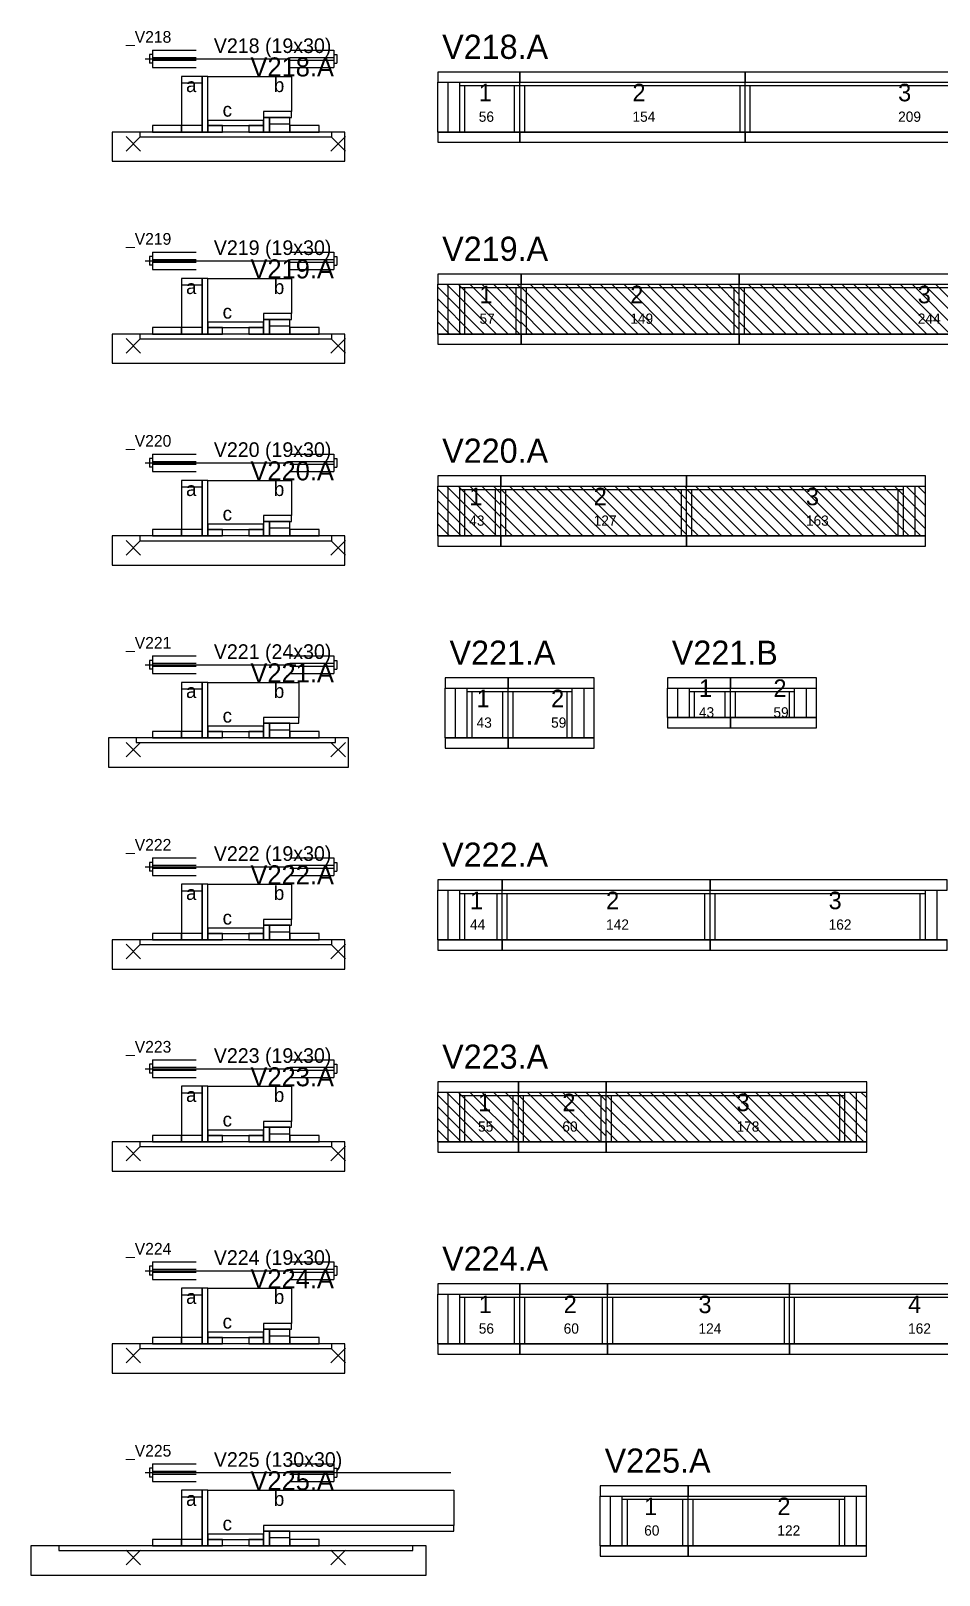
# Model space of a CAD drawing. Header units: metres. Extents: x -10 to 74425, y -2037 to 26.
# Drawn here: x 28127 to 28748, y -2008 to -953 of the extents above; entities that cross this region are included whole.
import ezdxf

# ---------------------------------------------------------------- set-up
doc = ezdxf.new("R2010")
doc.units = ezdxf.units.M
doc.layers.add('LABELS', color=3, linetype='Continuous')
doc.layers.add('VIGAS', color=7, linetype='Continuous')

msp = doc.modelspace()

# ---------------------------------------------------------------- linework, layer by layer
at = {"layer": 'VIGAS'}
for p, q in [((28208.4, -969), (28208.4, -975)), ((28210.4, -969), (28208.4, -969)), ((28210.4, -966), (28240.4, -966)), ((28210.4, -966), (28210.4, -978)), ((28304.4, -966), (28334.4, -966)), ((28334.4, -966), (28334.4, -978)), ((28334.4, -969), (28336.4, -969)), ((28336.4, -969), (28336.4, -975)), ((28205.4, -972), (28303.4, -972)), ((28210.4, -975), (28208.4, -975)), ((28210.4, -971), (28240.4, -971)), ((28210.4, -973), (28240.4, -973)), ((28210.4, -978), (28240.4, -978)), ((28304.4, -971), (28334.4, -971)), ((28304.4, -973), (28334.4, -973)), ((28304.4, -978), (28334.4, -978)), ((28334.4, -975), (28336.4, -975)), ((28405.4, -988), (28461.4, -988)), ((28405.4, -1022), (28405.4, -988)), ((28412.4, -1022), (28412.4, -988)), ((28420.4, -1022), (28420.4, -988)), ((28420.4, -990.2), (28461.4, -990.2)), ((28423.9, -1022), (28423.9, -990.2)), ((28457.9, -1022), (28457.9, -990.2)), ((28461.4, -1022), (28461.4, -988)), ((28461.4, -1022), (28461.4, -988)), ((28461.4, -988), (28615.4, -988)), ((28461.4, -1022), (28461.4, -988)), ((28461.4, -1022), (28461.4, -988)), ((28461.4, -1022), (28461.4, -988)), ((28461.4, -990.2), (28615.4, -990.2)), ((28464.9, -1022), (28464.9, -990.2)), ((28611.9, -1022), (28611.9, -990.2)), ((28615.4, -1022), (28615.4, -988)), ((28615.4, -1022), (28615.4, -988)), ((28615.4, -988), (28824.4, -988)), ((28615.4, -1022), (28615.4, -988)), ((28615.4, -1022), (28615.4, -988)), ((28615.4, -1022), (28615.4, -988)), ((28615.4, -990.2), (28824.4, -990.2)), ((28618.9, -1022), (28618.9, -990.2)), ((28405.4, -1022), (28461.4, -1022)), ((28420.4, -1022), (28423.9, -1022)), ((28457.9, -1022), (28461.4, -1022)), ((28461.4, -1022), (28615.4, -1022)), ((28461.4, -1022), (28464.9, -1022)), ((28611.9, -1022), (28615.4, -1022)), ((28615.4, -1022), (28824.4, -1022)), ((28615.4, -1022), (28618.9, -1022)), ((28192.4, -1035), (28202.4, -1025)), ((28192.4, -1025), (28202.4, -1035)), ((28332.4, -1035), (28342.4, -1025)), ((28332.4, -1025), (28342.4, -1035)), ((28208.4, -1107), (28208.4, -1113)), ((28210.4, -1107), (28208.4, -1107)), ((28210.4, -1104), (28240.4, -1104)), ((28210.4, -1104), (28210.4, -1116)), ((28304.4, -1104), (28334.4, -1104)), ((28334.4, -1104), (28334.4, -1116)), ((28334.4, -1107), (28336.4, -1107)), ((28336.4, -1107), (28336.4, -1113)), ((28205.4, -1110), (28303.4, -1110)), ((28210.4, -1113), (28208.4, -1113)), ((28210.4, -1109), (28240.4, -1109)), ((28210.4, -1111), (28240.4, -1111)), ((28210.4, -1116), (28240.4, -1116)), ((28304.4, -1109), (28334.4, -1109)), ((28304.4, -1111), (28334.4, -1111)), ((28304.4, -1116), (28334.4, -1116)), ((28334.4, -1113), (28336.4, -1113)), ((28405.4, -1126), (28462.4, -1126)), ((28405.4, -1160), (28405.4, -1126)), ((28437.4, -1160), (28405.4, -1128)), ((28445.4, -1160), (28411.4, -1126)), ((28412.4, -1160), (28412.4, -1126)), ((28453.4, -1160), (28419.4, -1126)), ((28420.4, -1160), (28420.4, -1126)), ((28420.4, -1128.2), (28462.4, -1128.2)), ((28423.9, -1160), (28423.9, -1128.2)), ((28461.4, -1160), (28427.4, -1126)), ((28462.4, -1153), (28435.4, -1126)), ((28462.4, -1145), (28443.4, -1126)), ((28462.4, -1137), (28451.4, -1126)), ((28458.9, -1160), (28458.9, -1128.2)), ((28462.4, -1129), (28459.4, -1126)), ((28462.4, -1160), (28462.4, -1126)), ((28462.4, -1160), (28462.4, -1126)), ((28462.4, -1126), (28611.4, -1126)), ((28462.4, -1160), (28462.4, -1126)), ((28462.4, -1160), (28462.4, -1126)), ((28462.4, -1160), (28462.4, -1126)), ((28494.4, -1160), (28462.4, -1128)), ((28462.4, -1128.2), (28611.4, -1128.2)), ((28465.9, -1160), (28465.9, -1128.2)), ((28502.4, -1160), (28468.4, -1126)), ((28510.4, -1160), (28476.4, -1126)), ((28518.4, -1160), (28484.4, -1126)), ((28526.4, -1160), (28492.4, -1126)), ((28534.4, -1160), (28500.4, -1126)), ((28542.4, -1160), (28508.4, -1126)), ((28550.4, -1160), (28516.4, -1126)), ((28558.4, -1160), (28524.4, -1126)), ((28566.4, -1160), (28532.4, -1126)), ((28574.4, -1160), (28540.4, -1126)), ((28582.4, -1160), (28548.4, -1126)), ((28590.4, -1160), (28556.4, -1126)), ((28598.4, -1160), (28564.4, -1126)), ((28606.4, -1160), (28572.4, -1126)), ((28611.4, -1157), (28580.4, -1126)), ((28611.4, -1149), (28588.4, -1126)), ((28611.4, -1141), (28596.4, -1126)), ((28611.4, -1133), (28604.4, -1126)), ((28607.9, -1160), (28607.9, -1128.2)), ((28611.4, -1160), (28611.4, -1126)), ((28611.4, -1160), (28611.4, -1126)), ((28611.4, -1126), (28855.2, -1126)), ((28611.4, -1160), (28611.4, -1126)), ((28611.4, -1160), (28611.4, -1126)), ((28611.4, -1160), (28611.4, -1126)), ((28643.4, -1160), (28611.4, -1128)), ((28611.4, -1128.2), (28855.2, -1128.2)), ((28614.9, -1160), (28614.9, -1128.2)), ((28651.4, -1160), (28617.4, -1126)), ((28659.4, -1160), (28625.4, -1126)), ((28667.4, -1160), (28633.4, -1126)), ((28675.4, -1160), (28641.4, -1126)), ((28683.4, -1160), (28649.4, -1126)), ((28691.4, -1160), (28657.4, -1126)), ((28699.4, -1160), (28665.4, -1126)), ((28707.4, -1160), (28673.4, -1126)), ((28715.4, -1160), (28681.4, -1126)), ((28723.4, -1160), (28689.4, -1126)), ((28731.4, -1160), (28697.4, -1126)), ((28739.4, -1160), (28705.4, -1126)), ((28747.4, -1160), (28713.4, -1126)), ((28755.4, -1160), (28721.4, -1126)), ((28763.4, -1160), (28729.4, -1126)), ((28771.4, -1160), (28737.4, -1126)), ((28779.4, -1160), (28745.4, -1126)), ((28429.4, -1160), (28405.4, -1136)), ((28486.4, -1160), (28462.4, -1136)), ((28635.4, -1160), (28611.4, -1136)), ((28421.4, -1160), (28405.4, -1144)), ((28478.4, -1160), (28462.4, -1144)), ((28627.4, -1160), (28611.4, -1144)), ((28413.4, -1160), (28405.4, -1152)), ((28405.4, -1160), (28462.4, -1160)), ((28405.4, -1160), (28405.4, -1160)), ((28420.4, -1160), (28423.9, -1160)), ((28458.9, -1160), (28462.4, -1160)), ((28470.4, -1160), (28462.4, -1152)), ((28462.4, -1160), (28611.4, -1160)), ((28462.4, -1160), (28465.9, -1160)), ((28462.4, -1160), (28462.4, -1160)), ((28607.9, -1160), (28611.4, -1160)), ((28619.4, -1160), (28611.4, -1152)), ((28611.4, -1160), (28855.2, -1160)), ((28611.4, -1160), (28614.9, -1160)), ((28611.4, -1160), (28611.4, -1160)), ((28192.4, -1173), (28202.4, -1163)), ((28192.4, -1163), (28202.4, -1173)), ((28332.4, -1173), (28342.4, -1163)), ((28332.4, -1163), (28342.4, -1173)), ((28208.4, -1245), (28208.4, -1251)), ((28210.4, -1245), (28208.4, -1245)), ((28210.4, -1242), (28240.4, -1242)), ((28210.4, -1242), (28210.4, -1254)), ((28304.4, -1242), (28334.4, -1242)), ((28334.4, -1242), (28334.4, -1254)), ((28334.4, -1245), (28336.4, -1245)), ((28336.4, -1245), (28336.4, -1251)), ((28205.4, -1248), (28303.4, -1248)), ((28210.4, -1251), (28208.4, -1251)), ((28210.4, -1247), (28240.4, -1247)), ((28210.4, -1249), (28240.4, -1249)), ((28210.4, -1254), (28240.4, -1254)), ((28304.4, -1247), (28334.4, -1247)), ((28304.4, -1249), (28334.4, -1249)), ((28304.4, -1254), (28334.4, -1254)), ((28334.4, -1251), (28336.4, -1251)), ((28405.4, -1264), (28448.4, -1264)), ((28405.4, -1298), (28405.4, -1264)), ((28437.4, -1298), (28405.4, -1266)), ((28445.4, -1298), (28411.4, -1264)), ((28412.4, -1298), (28412.4, -1264)), ((28448.4, -1293), (28419.4, -1264)), ((28420.4, -1298), (28420.4, -1264)), ((28448.4, -1285), (28427.4, -1264)), ((28448.4, -1277), (28435.4, -1264)), ((28448.4, -1269), (28443.4, -1264)), ((28448.4, -1298), (28448.4, -1264)), ((28448.4, -1298), (28448.4, -1264)), ((28448.4, -1264), (28575.4, -1264)), ((28448.4, -1298), (28448.4, -1264)), ((28448.4, -1298), (28448.4, -1264)), ((28448.4, -1298), (28448.4, -1264)), ((28480.4, -1298), (28448.4, -1266)), ((28488.4, -1298), (28454.4, -1264)), ((28496.4, -1298), (28462.4, -1264)), ((28504.4, -1298), (28470.4, -1264)), ((28512.4, -1298), (28478.4, -1264)), ((28520.4, -1298), (28486.4, -1264)), ((28528.4, -1298), (28494.4, -1264)), ((28536.4, -1298), (28502.4, -1264)), ((28544.4, -1298), (28510.4, -1264)), ((28552.4, -1298), (28518.4, -1264)), ((28560.4, -1298), (28526.4, -1264)), ((28568.4, -1298), (28534.4, -1264)), ((28575.4, -1297), (28542.4, -1264)), ((28575.4, -1289), (28550.4, -1264)), ((28575.4, -1281), (28558.4, -1264)), ((28575.4, -1273), (28566.4, -1264)), ((28575.4, -1265), (28574.4, -1264)), ((28575.4, -1298), (28575.4, -1264)), ((28575.4, -1298), (28575.4, -1264)), ((28575.4, -1264), (28738.5, -1264)), ((28575.4, -1298), (28575.4, -1264)), ((28575.4, -1298), (28575.4, -1264)), ((28575.4, -1298), (28575.4, -1264)), ((28607.4, -1298), (28575.4, -1266)), ((28615.4, -1298), (28581.4, -1264)), ((28623.4, -1298), (28589.4, -1264)), ((28631.4, -1298), (28597.4, -1264)), ((28639.4, -1298), (28605.4, -1264)), ((28647.4, -1298), (28613.4, -1264)), ((28655.4, -1298), (28621.4, -1264)), ((28663.4, -1298), (28629.4, -1264)), ((28671.4, -1298), (28637.4, -1264)), ((28679.4, -1298), (28645.4, -1264)), ((28687.4, -1298), (28653.4, -1264)), ((28695.4, -1298), (28661.4, -1264)), ((28703.4, -1298), (28669.4, -1264)), ((28711.4, -1298), (28677.4, -1264)), ((28719.4, -1298), (28685.4, -1264)), ((28727.4, -1298), (28693.4, -1264)), ((28735.4, -1298), (28701.4, -1264)), ((28738.5, -1293.1), (28709.4, -1264)), ((28738.5, -1285.1), (28717.4, -1264)), ((28723.5, -1298), (28723.5, -1264)), ((28738.5, -1277.1), (28725.4, -1264)), ((28731.5, -1298), (28731.5, -1264)), ((28738.5, -1269.1), (28733.4, -1264)), ((28738.5, -1298), (28738.5, -1264)), ((28429.4, -1298), (28405.4, -1274)), ((28420.4, -1266.2), (28448.4, -1266.2)), ((28423.9, -1298), (28423.9, -1266.2)), ((28444.9, -1298), (28444.9, -1266.2)), ((28448.4, -1266.2), (28575.4, -1266.2)), ((28472.4, -1298), (28448.4, -1274)), ((28451.9, -1298), (28451.9, -1266.2)), ((28571.9, -1298), (28571.9, -1266.2)), ((28575.4, -1266.2), (28723.5, -1266.2)), ((28599.4, -1298), (28575.4, -1274)), ((28578.9, -1298), (28578.9, -1266.2)), ((28720, -1298), (28720, -1266.2)), ((28421.4, -1298), (28405.4, -1282)), ((28464.4, -1298), (28448.4, -1282)), ((28591.4, -1298), (28575.4, -1282)), ((28413.4, -1298), (28405.4, -1290)), ((28456.4, -1298), (28448.4, -1290)), ((28583.4, -1298), (28575.4, -1290)), ((28192.4, -1311), (28202.4, -1301)), ((28192.4, -1301), (28202.4, -1311)), ((28332.4, -1311), (28342.4, -1301)), ((28332.4, -1301), (28342.4, -1311)), ((28405.4, -1298), (28448.4, -1298)), ((28405.4, -1298), (28405.4, -1298)), ((28420.4, -1298), (28423.9, -1298)), ((28444.9, -1298), (28448.4, -1298)), ((28448.4, -1298), (28575.4, -1298)), ((28448.4, -1298), (28451.9, -1298)), ((28448.4, -1298), (28448.4, -1298)), ((28571.9, -1298), (28575.4, -1298)), ((28575.4, -1298), (28738.5, -1298)), ((28575.4, -1298), (28578.9, -1298)), ((28575.4, -1298), (28575.4, -1298)), ((28720, -1298), (28723.5, -1298)), ((28210.4, -1380), (28240.4, -1380)), ((28210.4, -1380), (28210.4, -1392)), ((28304.4, -1380), (28334.4, -1380)), ((28334.4, -1380), (28334.4, -1392)), ((28205.4, -1386), (28308.4, -1386)), ((28208.4, -1383), (28208.4, -1389)), ((28210.4, -1383), (28208.4, -1383)), ((28210.4, -1389), (28208.4, -1389)), ((28210.4, -1385), (28240.4, -1385)), ((28210.4, -1387), (28240.4, -1387)), ((28210.4, -1392), (28240.4, -1392)), ((28304.4, -1385), (28334.4, -1385)), ((28304.4, -1387), (28334.4, -1387)), ((28304.4, -1392), (28334.4, -1392)), ((28334.4, -1383), (28336.4, -1383)), ((28334.4, -1389), (28336.4, -1389)), ((28336.4, -1383), (28336.4, -1389)), ((28410.4, -1402), (28453.4, -1402)), ((28410.4, -1436), (28410.4, -1402)), ((28417.4, -1436), (28417.4, -1402)), ((28425.4, -1436), (28425.4, -1402)), ((28453.4, -1436), (28453.4, -1402)), ((28453.4, -1436), (28453.4, -1402)), ((28453.4, -1402), (28512.3, -1402)), ((28453.4, -1436), (28453.4, -1402)), ((28453.4, -1436), (28453.4, -1402)), ((28453.4, -1436), (28453.4, -1402)), ((28497.3, -1436), (28497.3, -1402)), ((28505.3, -1436), (28505.3, -1402)), ((28512.3, -1436), (28512.3, -1402)), ((28562.3, -1402), (28605.3, -1402)), ((28562.3, -1422), (28562.3, -1402)), ((28569.3, -1422), (28569.3, -1402)), ((28577.3, -1422), (28577.3, -1402)), ((28605.3, -1422), (28605.3, -1402)), ((28605.3, -1422), (28605.3, -1402)), ((28605.3, -1402), (28664.2, -1402)), ((28605.3, -1422), (28605.3, -1402)), ((28605.3, -1422), (28605.3, -1402)), ((28605.3, -1422), (28605.3, -1402)), ((28649.2, -1422), (28649.2, -1402)), ((28657.2, -1422), (28657.2, -1402)), ((28664.2, -1422), (28664.2, -1402)), ((28425.4, -1404.2), (28453.4, -1404.2)), ((28428.9, -1436), (28428.9, -1404.2)), ((28449.9, -1436), (28449.9, -1404.2)), ((28453.4, -1404.2), (28497.3, -1404.2)), ((28456.9, -1436), (28456.9, -1404.2)), ((28493.8, -1436), (28493.8, -1404.2)), ((28577.3, -1404.2), (28605.3, -1404.2)), ((28580.8, -1422), (28580.8, -1404.2)), ((28601.8, -1422), (28601.8, -1404.2)), ((28605.3, -1404.2), (28649.2, -1404.2)), ((28608.8, -1422), (28608.8, -1404.2)), ((28645.7, -1422), (28645.7, -1404.2)), ((28562.3, -1422), (28605.3, -1422)), ((28577.3, -1422), (28580.8, -1422)), ((28601.8, -1422), (28605.3, -1422)), ((28605.3, -1422), (28664.2, -1422)), ((28605.3, -1422), (28608.8, -1422)), ((28645.7, -1422), (28649.2, -1422)), ((28192.4, -1449), (28202.4, -1439)), ((28192.4, -1439), (28202.4, -1449)), ((28332.4, -1449), (28342.4, -1439)), ((28332.4, -1439), (28342.4, -1449)), ((28410.4, -1436), (28453.4, -1436)), ((28425.4, -1436), (28428.9, -1436)), ((28449.9, -1436), (28453.4, -1436)), ((28453.4, -1436), (28512.3, -1436)), ((28453.4, -1436), (28456.9, -1436)), ((28493.8, -1436), (28497.3, -1436)), ((28210.4, -1518), (28240.4, -1518)), ((28210.4, -1518), (28210.4, -1530)), ((28304.4, -1518), (28334.4, -1518)), ((28334.4, -1518), (28334.4, -1530)), ((28205.4, -1524), (28303.4, -1524)), ((28208.4, -1521), (28208.4, -1527)), ((28210.4, -1521), (28208.4, -1521)), ((28210.4, -1527), (28208.4, -1527)), ((28210.4, -1523), (28240.4, -1523)), ((28210.4, -1525), (28240.4, -1525)), ((28304.4, -1523), (28334.4, -1523)), ((28304.4, -1525), (28334.4, -1525)), ((28334.4, -1521), (28336.4, -1521)), ((28334.4, -1527), (28336.4, -1527)), ((28336.4, -1521), (28336.4, -1527)), ((28210.4, -1530), (28240.4, -1530)), ((28304.4, -1530), (28334.4, -1530)), ((28405.4, -1540), (28449.4, -1540)), ((28405.4, -1574), (28405.4, -1540)), ((28412.4, -1574), (28412.4, -1540)), ((28420.4, -1574), (28420.4, -1540)), ((28449.4, -1574), (28449.4, -1540)), ((28449.4, -1574), (28449.4, -1540)), ((28449.4, -1540), (28591.4, -1540)), ((28449.4, -1574), (28449.4, -1540)), ((28449.4, -1574), (28449.4, -1540)), ((28449.4, -1574), (28449.4, -1540)), ((28591.4, -1574), (28591.4, -1540)), ((28591.4, -1574), (28591.4, -1540)), ((28591.4, -1540), (28753.5, -1540)), ((28591.4, -1574), (28591.4, -1540)), ((28591.4, -1574), (28591.4, -1540)), ((28591.4, -1574), (28591.4, -1540)), ((28738.5, -1574), (28738.5, -1540)), ((28746.5, -1574), (28746.5, -1540)), ((28420.4, -1542.2), (28449.4, -1542.2)), ((28423.9, -1574), (28423.9, -1542.2)), ((28445.9, -1574), (28445.9, -1542.2)), ((28449.4, -1542.2), (28591.4, -1542.2)), ((28452.9, -1574), (28452.9, -1542.2)), ((28587.9, -1574), (28587.9, -1542.2)), ((28591.4, -1542.2), (28738.5, -1542.2)), ((28594.9, -1574), (28594.9, -1542.2)), ((28735, -1574), (28735, -1542.2)), ((28192.4, -1587), (28202.4, -1577)), ((28192.4, -1577), (28202.4, -1587)), ((28332.4, -1587), (28342.4, -1577)), ((28332.4, -1577), (28342.4, -1587)), ((28405.4, -1574), (28449.4, -1574)), ((28420.4, -1574), (28423.9, -1574)), ((28445.9, -1574), (28449.4, -1574)), ((28449.4, -1574), (28591.4, -1574)), ((28449.4, -1574), (28452.9, -1574)), ((28587.9, -1574), (28591.4, -1574)), ((28591.4, -1574), (28753.5, -1574)), ((28591.4, -1574), (28594.9, -1574)), ((28735, -1574), (28738.5, -1574)), ((28210.4, -1656), (28240.4, -1656)), ((28210.4, -1656), (28210.4, -1668)), ((28304.4, -1656), (28334.4, -1656)), ((28334.4, -1656), (28334.4, -1668)), ((28205.4, -1662), (28303.4, -1662)), ((28208.4, -1659), (28208.4, -1665)), ((28210.4, -1659), (28208.4, -1659)), ((28210.4, -1665), (28208.4, -1665)), ((28210.4, -1661), (28240.4, -1661)), ((28210.4, -1663), (28240.4, -1663)), ((28304.4, -1661), (28334.4, -1661)), ((28304.4, -1663), (28334.4, -1663)), ((28334.4, -1659), (28336.4, -1659)), ((28334.4, -1665), (28336.4, -1665)), ((28336.4, -1659), (28336.4, -1665)), ((28210.4, -1668), (28240.4, -1668)), ((28304.4, -1668), (28334.4, -1668)), ((28405.4, -1678), (28460.5, -1678)), ((28405.4, -1712), (28405.4, -1678)), ((28437.4, -1712), (28405.4, -1680)), ((28429.4, -1712), (28405.4, -1688)), ((28445.4, -1712), (28411.4, -1678)), ((28412.4, -1712), (28412.4, -1678)), ((28453.4, -1712), (28419.4, -1678)), ((28420.4, -1712), (28420.4, -1678)), ((28420.4, -1680.2), (28460.5, -1680.2)), ((28423.9, -1712), (28423.9, -1680.2)), ((28460.5, -1711.1), (28427.4, -1678)), ((28460.5, -1703.1), (28435.4, -1678)), ((28460.5, -1695.1), (28443.4, -1678)), ((28460.5, -1687.1), (28451.4, -1678)), ((28457, -1712), (28457, -1680.2)), ((28460.5, -1679.1), (28459.4, -1678)), ((28460.5, -1712), (28460.5, -1678)), ((28460.5, -1712), (28460.5, -1678)), ((28460.5, -1678), (28520.5, -1678)), ((28460.5, -1712), (28460.5, -1678)), ((28460.5, -1712), (28460.5, -1678)), ((28460.5, -1712), (28460.5, -1678)), ((28492.5, -1712), (28460.5, -1680)), ((28460.5, -1680.2), (28520.5, -1680.2)), ((28484.5, -1712), (28460.5, -1688)), ((28464, -1712), (28464, -1680.2)), ((28500.5, -1712), (28466.5, -1678)), ((28508.5, -1712), (28474.5, -1678)), ((28516.5, -1712), (28482.5, -1678)), ((28520.5, -1708), (28490.5, -1678)), ((28520.5, -1700), (28498.5, -1678)), ((28520.5, -1692), (28506.5, -1678)), ((28520.5, -1684), (28514.5, -1678)), ((28517, -1712), (28517, -1680.2)), ((28520.5, -1712), (28520.5, -1678)), ((28520.5, -1712), (28520.5, -1678)), ((28520.5, -1678), (28698.5, -1678)), ((28520.5, -1712), (28520.5, -1678)), ((28520.5, -1712), (28520.5, -1678)), ((28520.5, -1712), (28520.5, -1678)), ((28552.5, -1712), (28520.5, -1680)), ((28520.5, -1680.2), (28683.5, -1680.2)), ((28544.5, -1712), (28520.5, -1688)), ((28524, -1712), (28524, -1680.2)), ((28560.5, -1712), (28526.5, -1678)), ((28568.5, -1712), (28534.5, -1678)), ((28576.5, -1712), (28542.5, -1678)), ((28584.5, -1712), (28550.5, -1678)), ((28592.5, -1712), (28558.5, -1678)), ((28600.5, -1712), (28566.5, -1678)), ((28608.5, -1712), (28574.5, -1678)), ((28616.5, -1712), (28582.5, -1678)), ((28624.5, -1712), (28590.5, -1678)), ((28632.5, -1712), (28598.5, -1678)), ((28640.5, -1712), (28606.5, -1678)), ((28648.5, -1712), (28614.5, -1678)), ((28656.5, -1712), (28622.5, -1678)), ((28664.5, -1712), (28630.5, -1678)), ((28672.5, -1712), (28638.5, -1678)), ((28680.5, -1712), (28646.5, -1678)), ((28688.5, -1712), (28654.5, -1678)), ((28696.5, -1712), (28662.5, -1678)), ((28698.5, -1706), (28670.5, -1678)), ((28698.5, -1698), (28678.5, -1678)), ((28680, -1712), (28680, -1680.2)), ((28683.5, -1712), (28683.5, -1678)), ((28698.5, -1690), (28686.5, -1678)), ((28691.5, -1712), (28691.5, -1678)), ((28698.5, -1682), (28694.5, -1678)), ((28698.5, -1712), (28698.5, -1678)), ((28421.4, -1712), (28405.4, -1696)), ((28476.5, -1712), (28460.5, -1696)), ((28536.5, -1712), (28520.5, -1696)), ((28413.4, -1712), (28405.4, -1704)), ((28468.5, -1712), (28460.5, -1704)), ((28528.5, -1712), (28520.5, -1704)), ((28192.4, -1725), (28202.4, -1715)), ((28192.4, -1715), (28202.4, -1725)), ((28332.4, -1725), (28342.4, -1715)), ((28332.4, -1715), (28342.4, -1725)), ((28405.4, -1712), (28460.5, -1712)), ((28405.4, -1712), (28405.4, -1712)), ((28420.4, -1712), (28423.9, -1712)), ((28457, -1712), (28460.5, -1712)), ((28460.5, -1712), (28520.5, -1712)), ((28460.5, -1712), (28464, -1712)), ((28460.5, -1712), (28460.5, -1712)), ((28517, -1712), (28520.5, -1712)), ((28520.5, -1712), (28698.5, -1712)), ((28520.5, -1712), (28524, -1712)), ((28520.5, -1712), (28520.5, -1712)), ((28680, -1712), (28683.5, -1712)), ((28205.4, -1800), (28303.4, -1800)), ((28208.4, -1797), (28208.4, -1803)), ((28210.4, -1797), (28208.4, -1797)), ((28210.4, -1803), (28208.4, -1803)), ((28210.4, -1794), (28240.4, -1794)), ((28210.4, -1794), (28210.4, -1806)), ((28210.4, -1799), (28240.4, -1799)), ((28210.4, -1801), (28240.4, -1801)), ((28304.4, -1794), (28334.4, -1794)), ((28304.4, -1799), (28334.4, -1799)), ((28304.4, -1801), (28334.4, -1801)), ((28334.4, -1794), (28334.4, -1806)), ((28334.4, -1797), (28336.4, -1797)), ((28334.4, -1803), (28336.4, -1803)), ((28336.4, -1797), (28336.4, -1803)), ((28210.4, -1806), (28240.4, -1806)), ((28304.4, -1806), (28334.4, -1806)), ((28405.4, -1816), (28461.4, -1816)), ((28405.4, -1850), (28405.4, -1816)), ((28412.4, -1850), (28412.4, -1816)), ((28420.4, -1850), (28420.4, -1816)), ((28420.4, -1818.2), (28461.4, -1818.2)), ((28423.9, -1850), (28423.9, -1818.2)), ((28457.9, -1850), (28457.9, -1818.2)), ((28461.4, -1850), (28461.4, -1816)), ((28461.4, -1850), (28461.4, -1816)), ((28461.4, -1816), (28521.4, -1816)), ((28461.4, -1850), (28461.4, -1816)), ((28461.4, -1850), (28461.4, -1816)), ((28461.4, -1850), (28461.4, -1816)), ((28461.4, -1818.2), (28521.4, -1818.2)), ((28464.9, -1850), (28464.9, -1818.2)), ((28517.9, -1850), (28517.9, -1818.2)), ((28521.4, -1850), (28521.4, -1816)), ((28521.4, -1850), (28521.4, -1816)), ((28521.4, -1816), (28645.7, -1816)), ((28521.4, -1850), (28521.4, -1816)), ((28521.4, -1850), (28521.4, -1816)), ((28521.4, -1850), (28521.4, -1816)), ((28521.4, -1818.2), (28645.7, -1818.2)), ((28524.9, -1850), (28524.9, -1818.2)), ((28642.2, -1850), (28642.2, -1818.2)), ((28645.7, -1850), (28645.7, -1816)), ((28645.7, -1850), (28645.7, -1816)), ((28645.7, -1816), (28807.7, -1816)), ((28645.7, -1850), (28645.7, -1816)), ((28645.7, -1850), (28645.7, -1816)), ((28645.7, -1850), (28645.7, -1816)), ((28645.7, -1818.2), (28792.7, -1818.2)), ((28649.2, -1850), (28649.2, -1818.2)), ((28192.4, -1863), (28202.4, -1853)), ((28192.4, -1853), (28202.4, -1863)), ((28332.4, -1863), (28342.4, -1853)), ((28332.4, -1853), (28342.4, -1863)), ((28405.4, -1850), (28461.4, -1850)), ((28420.4, -1850), (28423.9, -1850)), ((28457.9, -1850), (28461.4, -1850)), ((28461.4, -1850), (28521.4, -1850)), ((28461.4, -1850), (28464.9, -1850)), ((28517.9, -1850), (28521.4, -1850)), ((28521.4, -1850), (28645.7, -1850)), ((28521.4, -1850), (28524.9, -1850)), ((28642.2, -1850), (28645.7, -1850)), ((28645.7, -1850), (28807.7, -1850)), ((28645.7, -1850), (28649.2, -1850)), ((28205.4, -1938), (28414.4, -1938)), ((28208.4, -1935), (28208.4, -1941)), ((28210.4, -1935), (28208.4, -1935)), ((28210.4, -1941), (28208.4, -1941)), ((28210.4, -1932), (28240.4, -1932)), ((28210.4, -1932), (28210.4, -1944)), ((28210.4, -1937), (28240.4, -1937)), ((28210.4, -1939), (28240.4, -1939)), ((28304.4, -1932), (28334.4, -1932)), ((28304.4, -1937), (28334.4, -1937)), ((28304.4, -1939), (28334.4, -1939)), ((28334.4, -1932), (28334.4, -1944)), ((28334.4, -1935), (28336.4, -1935)), ((28334.4, -1941), (28336.4, -1941)), ((28336.4, -1935), (28336.4, -1941)), ((28210.4, -1944), (28240.4, -1944)), ((28304.4, -1944), (28334.4, -1944)), ((28516.4, -1954), (28576.4, -1954)), ((28516.4, -1988), (28516.4, -1954)), ((28523.4, -1988), (28523.4, -1954)), ((28531.4, -1988), (28531.4, -1954)), ((28531.4, -1956.2), (28576.4, -1956.2)), ((28534.9, -1988), (28534.9, -1956.2)), ((28572.9, -1988), (28572.9, -1956.2)), ((28576.4, -1988), (28576.4, -1954)), ((28576.4, -1988), (28576.4, -1954)), ((28576.4, -1954), (28698.4, -1954)), ((28576.4, -1988), (28576.4, -1954)), ((28576.4, -1988), (28576.4, -1954)), ((28576.4, -1988), (28576.4, -1954)), ((28576.4, -1956.2), (28683.4, -1956.2)), ((28579.9, -1988), (28579.9, -1956.2)), ((28679.9, -1988), (28679.9, -1956.2)), ((28683.4, -1988), (28683.4, -1954)), ((28691.4, -1988), (28691.4, -1954)), ((28698.4, -1988), (28698.4, -1954)), ((28192.4, -2001), (28202.4, -1991)), ((28192.4, -1991), (28202.4, -2001)), ((28332.4, -2001), (28342.4, -1991)), ((28332.4, -1991), (28342.4, -2001)), ((28516.4, -1988), (28576.4, -1988)), ((28531.4, -1988), (28534.9, -1988)), ((28572.9, -1988), (28576.4, -1988)), ((28576.4, -1988), (28698.4, -1988)), ((28576.4, -1988), (28579.9, -1988)), ((28679.9, -1988), (28683.4, -1988))]:
    msp.add_line(p, q, dxfattribs=at)
for points in [[(28405.4, -988), (28461.4, -988), (28461.4, -981), (28405.4, -981)], [(28461.4, -988), (28615.4, -988), (28615.4, -981), (28461.4, -981)], [(28615.4, -988), (28824.4, -988), (28824.4, -981), (28615.4, -981)], [(28230.4, -1022), (28244.4, -1022), (28244.4, -984), (28230.4, -984)], [(28230.4, -988.4), (28244.4, -988.4), (28244.4, -984), (28230.4, -984)], [(28244.4, -1022), (28248.4, -1022), (28248.4, -984), (28244.4, -984)], [(28248.4, -1014), (28248.4, -984), (28305.4, -984), (28305.4, -1008), (28286.4, -1008), (28286.4, -1014)], [(28286.4, -1012), (28305.4, -1012), (28305.4, -1008), (28286.4, -1008)], [(28286.4, -1022), (28290.4, -1022), (28290.4, -1012), (28286.4, -1012)], [(28290.4, -1022), (28304.4, -1022), (28304.4, -1012), (28290.4, -1012)], [(28290.4, -1016.4), (28304.4, -1016.4), (28304.4, -1012), (28290.4, -1012)], [(28182.9, -1042), (28341.9, -1042), (28341.9, -1022), (28182.9, -1022)], [(28201.9, -1025.2), (28332.9, -1025.2), (28332.9, -1022), (28201.9, -1022)], [(28210.4, -1022), (28230.4, -1022), (28230.4, -1017.6), (28210.4, -1017.6)], [(28230.4, -1022), (28244.4, -1022), (28244.4, -1017.6), (28230.4, -1017.6)], [(28248.4, -1017.6), (28286.4, -1017.6), (28286.4, -1014), (28248.4, -1014)], [(28248.4, -1022), (28258.4, -1022), (28258.4, -1017.6), (28248.4, -1017.6)], [(28276.4, -1022), (28286.4, -1022), (28286.4, -1017.6), (28276.4, -1017.6)], [(28304.4, -1022), (28324.4, -1022), (28324.4, -1017.6), (28304.4, -1017.6)], [(28405.4, -1029), (28461.4, -1029), (28461.4, -1022), (28405.4, -1022)], [(28461.4, -1029), (28615.4, -1029), (28615.4, -1022), (28461.4, -1022)], [(28615.4, -1029), (28824.4, -1029), (28824.4, -1022), (28615.4, -1022)], [(28230.4, -1160), (28244.4, -1160), (28244.4, -1122), (28230.4, -1122)], [(28230.4, -1126.4), (28244.4, -1126.4), (28244.4, -1122), (28230.4, -1122)], [(28244.4, -1160), (28248.4, -1160), (28248.4, -1122), (28244.4, -1122)], [(28248.4, -1152), (28248.4, -1122), (28305.4, -1122), (28305.4, -1146), (28286.4, -1146), (28286.4, -1152)], [(28405.4, -1126), (28462.4, -1126), (28462.4, -1119), (28405.4, -1119)], [(28462.4, -1126), (28611.4, -1126), (28611.4, -1119), (28462.4, -1119)], [(28611.4, -1126), (28855.2, -1126), (28855.2, -1119), (28611.4, -1119)], [(28286.4, -1150), (28305.4, -1150), (28305.4, -1146), (28286.4, -1146)], [(28286.4, -1160), (28290.4, -1160), (28290.4, -1150), (28286.4, -1150)], [(28290.4, -1160), (28304.4, -1160), (28304.4, -1150), (28290.4, -1150)], [(28290.4, -1154.4), (28304.4, -1154.4), (28304.4, -1150), (28290.4, -1150)], [(28182.9, -1180), (28341.9, -1180), (28341.9, -1160), (28182.9, -1160)], [(28201.9, -1163.2), (28332.9, -1163.2), (28332.9, -1160), (28201.9, -1160)], [(28210.4, -1160), (28230.4, -1160), (28230.4, -1155.6), (28210.4, -1155.6)], [(28230.4, -1160), (28244.4, -1160), (28244.4, -1155.6), (28230.4, -1155.6)], [(28248.4, -1155.6), (28286.4, -1155.6), (28286.4, -1152), (28248.4, -1152)], [(28248.4, -1160), (28258.4, -1160), (28258.4, -1155.6), (28248.4, -1155.6)], [(28276.4, -1160), (28286.4, -1160), (28286.4, -1155.6), (28276.4, -1155.6)], [(28304.4, -1160), (28324.4, -1160), (28324.4, -1155.6), (28304.4, -1155.6)], [(28405.4, -1167), (28462.4, -1167), (28462.4, -1160), (28405.4, -1160)], [(28462.4, -1167), (28611.4, -1167), (28611.4, -1160), (28462.4, -1160)], [(28611.4, -1167), (28855.2, -1167), (28855.2, -1160), (28611.4, -1160)], [(28230.4, -1298), (28244.4, -1298), (28244.4, -1260), (28230.4, -1260)], [(28230.4, -1264.4), (28244.4, -1264.4), (28244.4, -1260), (28230.4, -1260)], [(28244.4, -1298), (28248.4, -1298), (28248.4, -1260), (28244.4, -1260)], [(28248.4, -1290), (28248.4, -1260), (28305.4, -1260), (28305.4, -1284), (28286.4, -1284), (28286.4, -1290)], [(28405.4, -1264), (28448.4, -1264), (28448.4, -1257), (28405.4, -1257)], [(28448.4, -1264), (28575.4, -1264), (28575.4, -1257), (28448.4, -1257)], [(28575.4, -1264), (28738.5, -1264), (28738.5, -1257), (28575.4, -1257)], [(28286.4, -1288), (28305.4, -1288), (28305.4, -1284), (28286.4, -1284)], [(28210.4, -1298), (28230.4, -1298), (28230.4, -1293.6), (28210.4, -1293.6)], [(28230.4, -1298), (28244.4, -1298), (28244.4, -1293.6), (28230.4, -1293.6)], [(28248.4, -1293.6), (28286.4, -1293.6), (28286.4, -1290), (28248.4, -1290)], [(28248.4, -1298), (28258.4, -1298), (28258.4, -1293.6), (28248.4, -1293.6)], [(28276.4, -1298), (28286.4, -1298), (28286.4, -1293.6), (28276.4, -1293.6)], [(28286.4, -1298), (28290.4, -1298), (28290.4, -1288), (28286.4, -1288)], [(28290.4, -1298), (28304.4, -1298), (28304.4, -1288), (28290.4, -1288)], [(28290.4, -1292.4), (28304.4, -1292.4), (28304.4, -1288), (28290.4, -1288)], [(28304.4, -1298), (28324.4, -1298), (28324.4, -1293.6), (28304.4, -1293.6)], [(28182.9, -1318), (28341.9, -1318), (28341.9, -1298), (28182.9, -1298)], [(28201.9, -1301.2), (28332.9, -1301.2), (28332.9, -1298), (28201.9, -1298)], [(28405.4, -1305), (28448.4, -1305), (28448.4, -1298), (28405.4, -1298)], [(28448.4, -1305), (28575.4, -1305), (28575.4, -1298), (28448.4, -1298)], [(28575.4, -1305), (28738.5, -1305), (28738.5, -1298), (28575.4, -1298)], [(28230.4, -1436), (28244.4, -1436), (28244.4, -1398), (28230.4, -1398)], [(28230.4, -1402.4), (28244.4, -1402.4), (28244.4, -1398), (28230.4, -1398)], [(28244.4, -1436), (28248.4, -1436), (28248.4, -1398), (28244.4, -1398)], [(28248.4, -1428), (28248.4, -1398), (28310.4, -1398), (28310.4, -1422), (28286.4, -1422), (28286.4, -1428)], [(28410.4, -1402), (28453.4, -1402), (28453.4, -1395), (28410.4, -1395)], [(28453.4, -1402), (28512.3, -1402), (28512.3, -1395), (28453.4, -1395)], [(28562.3, -1402), (28605.3, -1402), (28605.3, -1395), (28562.3, -1395)], [(28605.3, -1402), (28664.2, -1402), (28664.2, -1395), (28605.3, -1395)], [(28286.4, -1426), (28310.4, -1426), (28310.4, -1422), (28286.4, -1422)], [(28562.3, -1429), (28605.3, -1429), (28605.3, -1422), (28562.3, -1422)], [(28605.3, -1429), (28664.2, -1429), (28664.2, -1422), (28605.3, -1422)], [(28210.4, -1436), (28230.4, -1436), (28230.4, -1431.6), (28210.4, -1431.6)], [(28230.4, -1436), (28244.4, -1436), (28244.4, -1431.6), (28230.4, -1431.6)], [(28248.4, -1431.6), (28286.4, -1431.6), (28286.4, -1428), (28248.4, -1428)], [(28248.4, -1436), (28258.4, -1436), (28258.4, -1431.6), (28248.4, -1431.6)], [(28276.4, -1436), (28286.4, -1436), (28286.4, -1431.6), (28276.4, -1431.6)], [(28286.4, -1436), (28290.4, -1436), (28290.4, -1426), (28286.4, -1426)], [(28290.4, -1436), (28304.4, -1436), (28304.4, -1426), (28290.4, -1426)], [(28290.4, -1430.4), (28304.4, -1430.4), (28304.4, -1426), (28290.4, -1426)], [(28304.4, -1436), (28324.4, -1436), (28324.4, -1431.6), (28304.4, -1431.6)], [(28180.4, -1456), (28344.4, -1456), (28344.4, -1436), (28180.4, -1436)], [(28199.4, -1439.2), (28335.4, -1439.2), (28335.4, -1436), (28199.4, -1436)], [(28410.4, -1443), (28453.4, -1443), (28453.4, -1436), (28410.4, -1436)], [(28453.4, -1443), (28512.3, -1443), (28512.3, -1436), (28453.4, -1436)], [(28230.4, -1574), (28244.4, -1574), (28244.4, -1536), (28230.4, -1536)], [(28230.4, -1540.4), (28244.4, -1540.4), (28244.4, -1536), (28230.4, -1536)], [(28244.4, -1574), (28248.4, -1574), (28248.4, -1536), (28244.4, -1536)], [(28248.4, -1566), (28248.4, -1536), (28305.4, -1536), (28305.4, -1560), (28286.4, -1560), (28286.4, -1566)], [(28405.4, -1540), (28449.4, -1540), (28449.4, -1533), (28405.4, -1533)], [(28449.4, -1540), (28591.4, -1540), (28591.4, -1533), (28449.4, -1533)], [(28591.4, -1540), (28753.5, -1540), (28753.5, -1533), (28591.4, -1533)], [(28286.4, -1564), (28305.4, -1564), (28305.4, -1560), (28286.4, -1560)], [(28210.4, -1574), (28230.4, -1574), (28230.4, -1569.6), (28210.4, -1569.6)], [(28230.4, -1574), (28244.4, -1574), (28244.4, -1569.6), (28230.4, -1569.6)], [(28248.4, -1569.6), (28286.4, -1569.6), (28286.4, -1566), (28248.4, -1566)], [(28248.4, -1574), (28258.4, -1574), (28258.4, -1569.6), (28248.4, -1569.6)], [(28276.4, -1574), (28286.4, -1574), (28286.4, -1569.6), (28276.4, -1569.6)], [(28286.4, -1574), (28290.4, -1574), (28290.4, -1564), (28286.4, -1564)], [(28290.4, -1574), (28304.4, -1574), (28304.4, -1564), (28290.4, -1564)], [(28290.4, -1568.4), (28304.4, -1568.4), (28304.4, -1564), (28290.4, -1564)], [(28304.4, -1574), (28324.4, -1574), (28324.4, -1569.6), (28304.4, -1569.6)], [(28182.9, -1594), (28341.9, -1594), (28341.9, -1574), (28182.9, -1574)], [(28201.9, -1577.2), (28332.9, -1577.2), (28332.9, -1574), (28201.9, -1574)], [(28405.4, -1581), (28449.4, -1581), (28449.4, -1574), (28405.4, -1574)], [(28449.4, -1581), (28591.4, -1581), (28591.4, -1574), (28449.4, -1574)], [(28591.4, -1581), (28753.5, -1581), (28753.5, -1574), (28591.4, -1574)], [(28230.4, -1712), (28244.4, -1712), (28244.4, -1674), (28230.4, -1674)], [(28230.4, -1678.4), (28244.4, -1678.4), (28244.4, -1674), (28230.4, -1674)], [(28244.4, -1712), (28248.4, -1712), (28248.4, -1674), (28244.4, -1674)], [(28248.4, -1704), (28248.4, -1674), (28305.4, -1674), (28305.4, -1698), (28286.4, -1698), (28286.4, -1704)], [(28405.4, -1678), (28460.5, -1678), (28460.5, -1671), (28405.4, -1671)], [(28460.5, -1678), (28520.5, -1678), (28520.5, -1671), (28460.5, -1671)], [(28520.5, -1678), (28698.5, -1678), (28698.5, -1671), (28520.5, -1671)], [(28286.4, -1702), (28305.4, -1702), (28305.4, -1698), (28286.4, -1698)], [(28210.4, -1712), (28230.4, -1712), (28230.4, -1707.6), (28210.4, -1707.6)], [(28230.4, -1712), (28244.4, -1712), (28244.4, -1707.6), (28230.4, -1707.6)], [(28248.4, -1707.6), (28286.4, -1707.6), (28286.4, -1704), (28248.4, -1704)], [(28248.4, -1712), (28258.4, -1712), (28258.4, -1707.6), (28248.4, -1707.6)], [(28276.4, -1712), (28286.4, -1712), (28286.4, -1707.6), (28276.4, -1707.6)], [(28286.4, -1712), (28290.4, -1712), (28290.4, -1702), (28286.4, -1702)], [(28290.4, -1712), (28304.4, -1712), (28304.4, -1702), (28290.4, -1702)], [(28290.4, -1706.4), (28304.4, -1706.4), (28304.4, -1702), (28290.4, -1702)], [(28304.4, -1712), (28324.4, -1712), (28324.4, -1707.6), (28304.4, -1707.6)], [(28182.9, -1732), (28341.9, -1732), (28341.9, -1712), (28182.9, -1712)], [(28201.9, -1715.2), (28332.9, -1715.2), (28332.9, -1712), (28201.9, -1712)], [(28405.4, -1719), (28460.5, -1719), (28460.5, -1712), (28405.4, -1712)], [(28460.5, -1719), (28520.5, -1719), (28520.5, -1712), (28460.5, -1712)], [(28520.5, -1719), (28698.5, -1719), (28698.5, -1712), (28520.5, -1712)], [(28230.4, -1850), (28244.4, -1850), (28244.4, -1812), (28230.4, -1812)], [(28230.4, -1816.4), (28244.4, -1816.4), (28244.4, -1812), (28230.4, -1812)], [(28244.4, -1850), (28248.4, -1850), (28248.4, -1812), (28244.4, -1812)], [(28248.4, -1842), (28248.4, -1812), (28305.4, -1812), (28305.4, -1836), (28286.4, -1836), (28286.4, -1842)], [(28405.4, -1816), (28461.4, -1816), (28461.4, -1809), (28405.4, -1809)], [(28461.4, -1816), (28521.4, -1816), (28521.4, -1809), (28461.4, -1809)], [(28521.4, -1816), (28645.7, -1816), (28645.7, -1809), (28521.4, -1809)], [(28645.7, -1816), (28807.7, -1816), (28807.7, -1809), (28645.7, -1809)], [(28210.4, -1850), (28230.4, -1850), (28230.4, -1845.6), (28210.4, -1845.6)], [(28230.4, -1850), (28244.4, -1850), (28244.4, -1845.6), (28230.4, -1845.6)], [(28248.4, -1845.6), (28286.4, -1845.6), (28286.4, -1842), (28248.4, -1842)], [(28248.4, -1850), (28258.4, -1850), (28258.4, -1845.6), (28248.4, -1845.6)], [(28276.4, -1850), (28286.4, -1850), (28286.4, -1845.6), (28276.4, -1845.6)], [(28286.4, -1840), (28305.4, -1840), (28305.4, -1836), (28286.4, -1836)], [(28286.4, -1850), (28290.4, -1850), (28290.4, -1840), (28286.4, -1840)], [(28290.4, -1850), (28304.4, -1850), (28304.4, -1840), (28290.4, -1840)], [(28290.4, -1844.4), (28304.4, -1844.4), (28304.4, -1840), (28290.4, -1840)], [(28304.4, -1850), (28324.4, -1850), (28324.4, -1845.6), (28304.4, -1845.6)], [(28182.9, -1870), (28341.9, -1870), (28341.9, -1850), (28182.9, -1850)], [(28201.9, -1853.2), (28332.9, -1853.2), (28332.9, -1850), (28201.9, -1850)], [(28405.4, -1857), (28461.4, -1857), (28461.4, -1850), (28405.4, -1850)], [(28461.4, -1857), (28521.4, -1857), (28521.4, -1850), (28461.4, -1850)], [(28521.4, -1857), (28645.7, -1857), (28645.7, -1850), (28521.4, -1850)], [(28645.7, -1857), (28807.7, -1857), (28807.7, -1850), (28645.7, -1850)], [(28230.4, -1988), (28244.4, -1988), (28244.4, -1950), (28230.4, -1950)], [(28230.4, -1954.4), (28244.4, -1954.4), (28244.4, -1950), (28230.4, -1950)], [(28244.4, -1988), (28248.4, -1988), (28248.4, -1950), (28244.4, -1950)], [(28248.4, -1980), (28248.4, -1950), (28416.4, -1950), (28416.4, -1974), (28286.4, -1974), (28286.4, -1980)], [(28516.4, -1954), (28576.4, -1954), (28576.4, -1947), (28516.4, -1947)], [(28576.4, -1954), (28698.4, -1954), (28698.4, -1947), (28576.4, -1947)], [(28210.4, -1988), (28230.4, -1988), (28230.4, -1983.6), (28210.4, -1983.6)], [(28230.4, -1988), (28244.4, -1988), (28244.4, -1983.6), (28230.4, -1983.6)], [(28248.4, -1983.6), (28286.4, -1983.6), (28286.4, -1980), (28248.4, -1980)], [(28248.4, -1988), (28258.4, -1988), (28258.4, -1983.6), (28248.4, -1983.6)], [(28276.4, -1988), (28286.4, -1988), (28286.4, -1983.6), (28276.4, -1983.6)], [(28286.4, -1978), (28416.4, -1978), (28416.4, -1974), (28286.4, -1974)], [(28286.4, -1988), (28290.4, -1988), (28290.4, -1978), (28286.4, -1978)], [(28290.4, -1988), (28304.4, -1988), (28304.4, -1978), (28290.4, -1978)], [(28290.4, -1982.4), (28304.4, -1982.4), (28304.4, -1978), (28290.4, -1978)], [(28304.4, -1988), (28324.4, -1988), (28324.4, -1983.6), (28304.4, -1983.6)], [(28127.4, -2008), (28397.4, -2008), (28397.4, -1988), (28127.4, -1988)], [(28146.4, -1991.2), (28388.4, -1991.2), (28388.4, -1988), (28146.4, -1988)], [(28516.4, -1995), (28576.4, -1995), (28576.4, -1988), (28516.4, -1988)], [(28576.4, -1995), (28698.4, -1995), (28698.4, -1988), (28576.4, -1988)]]:
    msp.add_lwpolyline(points, close=True, dxfattribs=at)

# ---------------------------------------------------------------- texts
at = {"layer": 'LABELS'}
for s, p in [('_V218', (28192.4, -961)), ('_V219', (28192.4, -1099)), ('_V220', (28192.4, -1237)), ('_V221', (28192.4, -1375)), ('_V222', (28192.4, -1513)), ('_V223', (28192.4, -1651)), ('_V224', (28192.4, -1789)), ('_V225', (28192.4, -1927))]:
    msp.add_text(s, height=8, dxfattribs=at).set_placement(p)
at = {"layer": 'VIGAS'}
for s, height, p in [('V218 (19x30)', 10, (28252.4, -968)), ('V218.A', 16.5, (28408.4, -972)), ('V218.A', 13, (28277.4, -984)), ('a', 9.6, (28233.4, -994.7)), ('b', 9.6, (28293.4, -994.7)), ('1', 12, (28433.4, -1001)), ('2', 12, (28538.4, -1001)), ('3', 12, (28719.9, -1001)), ('c', 9.6, (28258.4, -1011.5)), ('56', 7, (28433.4, -1015)), ('154', 7, (28538.4, -1015)), ('209', 7, (28719.9, -1015)), ('V219 (19x30)', 10, (28252.4, -1106)), ('V219.A', 16.5, (28408.4, -1110)), ('V219.A', 13, (28277.4, -1122)), ('a', 9.6, (28233.4, -1132.7)), ('b', 9.6, (28293.4, -1132.7)), ('1', 12, (28433.9, -1139)), ('2', 12, (28536.9, -1139)), ('3', 12, (28733.3, -1139)), ('c', 9.6, (28258.4, -1149.5)), ('57', 7, (28433.9, -1153)), ('149', 7, (28536.9, -1153)), ('244', 7, (28733.3, -1153)), ('V220 (19x30)', 10, (28252.4, -1244)), ('V220.A', 16.5, (28408.4, -1248)), ('V220.A', 13, (28277.4, -1260)), ('a', 9.6, (28233.4, -1270.7)), ('b', 9.6, (28293.4, -1270.7)), ('1', 12, (28426.9, -1277)), ('2', 12, (28511.9, -1277)), ('3', 12, (28656.9, -1277)), ('c', 9.6, (28258.4, -1287.5)), ('43', 7, (28426.9, -1291)), ('127', 7, (28511.9, -1291)), ('163', 7, (28656.9, -1291)), ('V221 (24x30)', 10, (28252.4, -1382)), ('V221.A', 16.5, (28413.4, -1386)), ('V221.B', 16.5, (28565.3, -1386)), ('V221.A', 13, (28277.4, -1398)), ('a', 9.6, (28233.4, -1408.7)), ('b', 9.6, (28293.4, -1408.7)), ('1', 12, (28431.9, -1415)), ('2', 12, (28482.8, -1415)), ('1', 12, (28583.8, -1408)), ('2', 12, (28634.7, -1408)), ('c', 9.6, (28258.4, -1425.5)), ('43', 7, (28431.9, -1429)), ('59', 7, (28482.8, -1429)), ('43', 7, (28583.8, -1422)), ('59', 7, (28634.7, -1422)), ('V222.A', 16.5, (28408.4, -1524)), ('V222 (19x30)', 10, (28252.4, -1520)), ('V222.A', 13, (28277.4, -1536)), ('a', 9.6, (28233.4, -1546.7)), ('b', 9.6, (28293.4, -1546.7)), ('1', 12, (28427.4, -1553)), ('2', 12, (28520.4, -1553)), ('3', 12, (28672.4, -1553)), ('c', 9.6, (28258.4, -1563.5)), ('44', 7, (28427.4, -1567)), ('142', 7, (28520.4, -1567)), ('162', 7, (28672.4, -1567)), ('V223.A', 16.5, (28408.4, -1662)), ('V223 (19x30)', 10, (28252.4, -1658)), ('V223.A', 13, (28277.4, -1674)), ('a', 9.6, (28233.4, -1684.7)), ('b', 9.6, (28293.4, -1684.7)), ('1', 12, (28432.9, -1691)), ('2', 12, (28490.5, -1691)), ('3', 12, (28609.5, -1691)), ('c', 9.6, (28258.4, -1701.5)), ('55', 7, (28432.9, -1705)), ('60', 7, (28490.5, -1705)), ('178', 7, (28609.5, -1705)), ('V224 (19x30)', 10, (28252.4, -1796)), ('V224.A', 16.5, (28408.4, -1800)), ('V224.A', 13, (28277.4, -1812)), ('b', 9.6, (28293.4, -1822.7)), ('a', 9.6, (28233.4, -1822.7)), ('1', 12, (28433.4, -1829)), ('2', 12, (28491.4, -1829)), ('3', 12, (28583.5, -1829)), ('4', 12, (28726.7, -1829)), ('c', 9.6, (28258.4, -1839.5)), ('56', 7, (28433.4, -1843)), ('60', 7, (28491.4, -1843)), ('124', 7, (28583.5, -1843)), ('162', 7, (28726.7, -1843)), ('V225 (130x30)', 10, (28252.4, -1934)), ('V225.A', 16.5, (28519.4, -1938)), ('V225.A', 13, (28277.4, -1950)), ('b', 9.6, (28293.4, -1960.7)), ('a', 9.6, (28233.4, -1960.7)), ('1', 12, (28546.4, -1967)), ('2', 12, (28637.4, -1967)), ('c', 9.6, (28258.4, -1977.5)), ('60', 7, (28546.4, -1981)), ('122', 7, (28637.4, -1981))]:
    msp.add_text(s, height=height, dxfattribs=at).set_placement(p)

doc.saveas('drawing.dxf')
